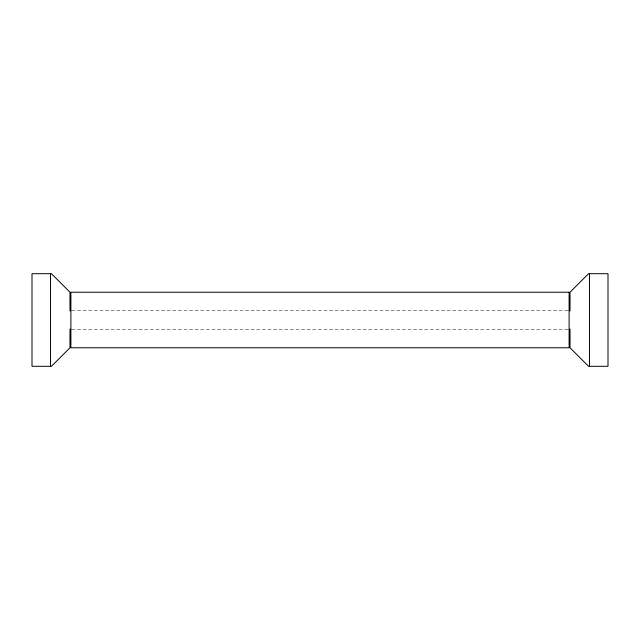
<?xml version="1.0" encoding="UTF-8"?>
<svg xmlns="http://www.w3.org/2000/svg" width="640" height="640" viewBox="0 0 640 640"><rect width="100%" height="100%" fill="white"/><g stroke="black" fill="none" stroke-linecap="round" stroke-linejoin="round"><path stroke-width="0.48" stroke-dasharray="3.2 2.4" d="M71.896 310.736L568.104 310.736M71.896 329.264L568.104 329.264"/><path stroke-width="0.96" d="M70.896 310.736L69.968 310.736L69.968 292.216L51.448 273.696L32 273.696L32 366.304L51.448 366.304L69.968 347.784L69.968 329.264L70.896 329.264M569.104 310.736L570.032 310.736L570.032 292.216L588.552 273.696L608 273.696L608 366.304L588.552 366.304L570.032 347.784L570.032 329.264L569.104 329.264M589.48 273.696L589.48 366.304M50.52 273.696L50.52 366.304M569.104 292.216L70.896 292.216L70.896 347.784L569.104 347.784L569.104 292.216"/></g></svg>
